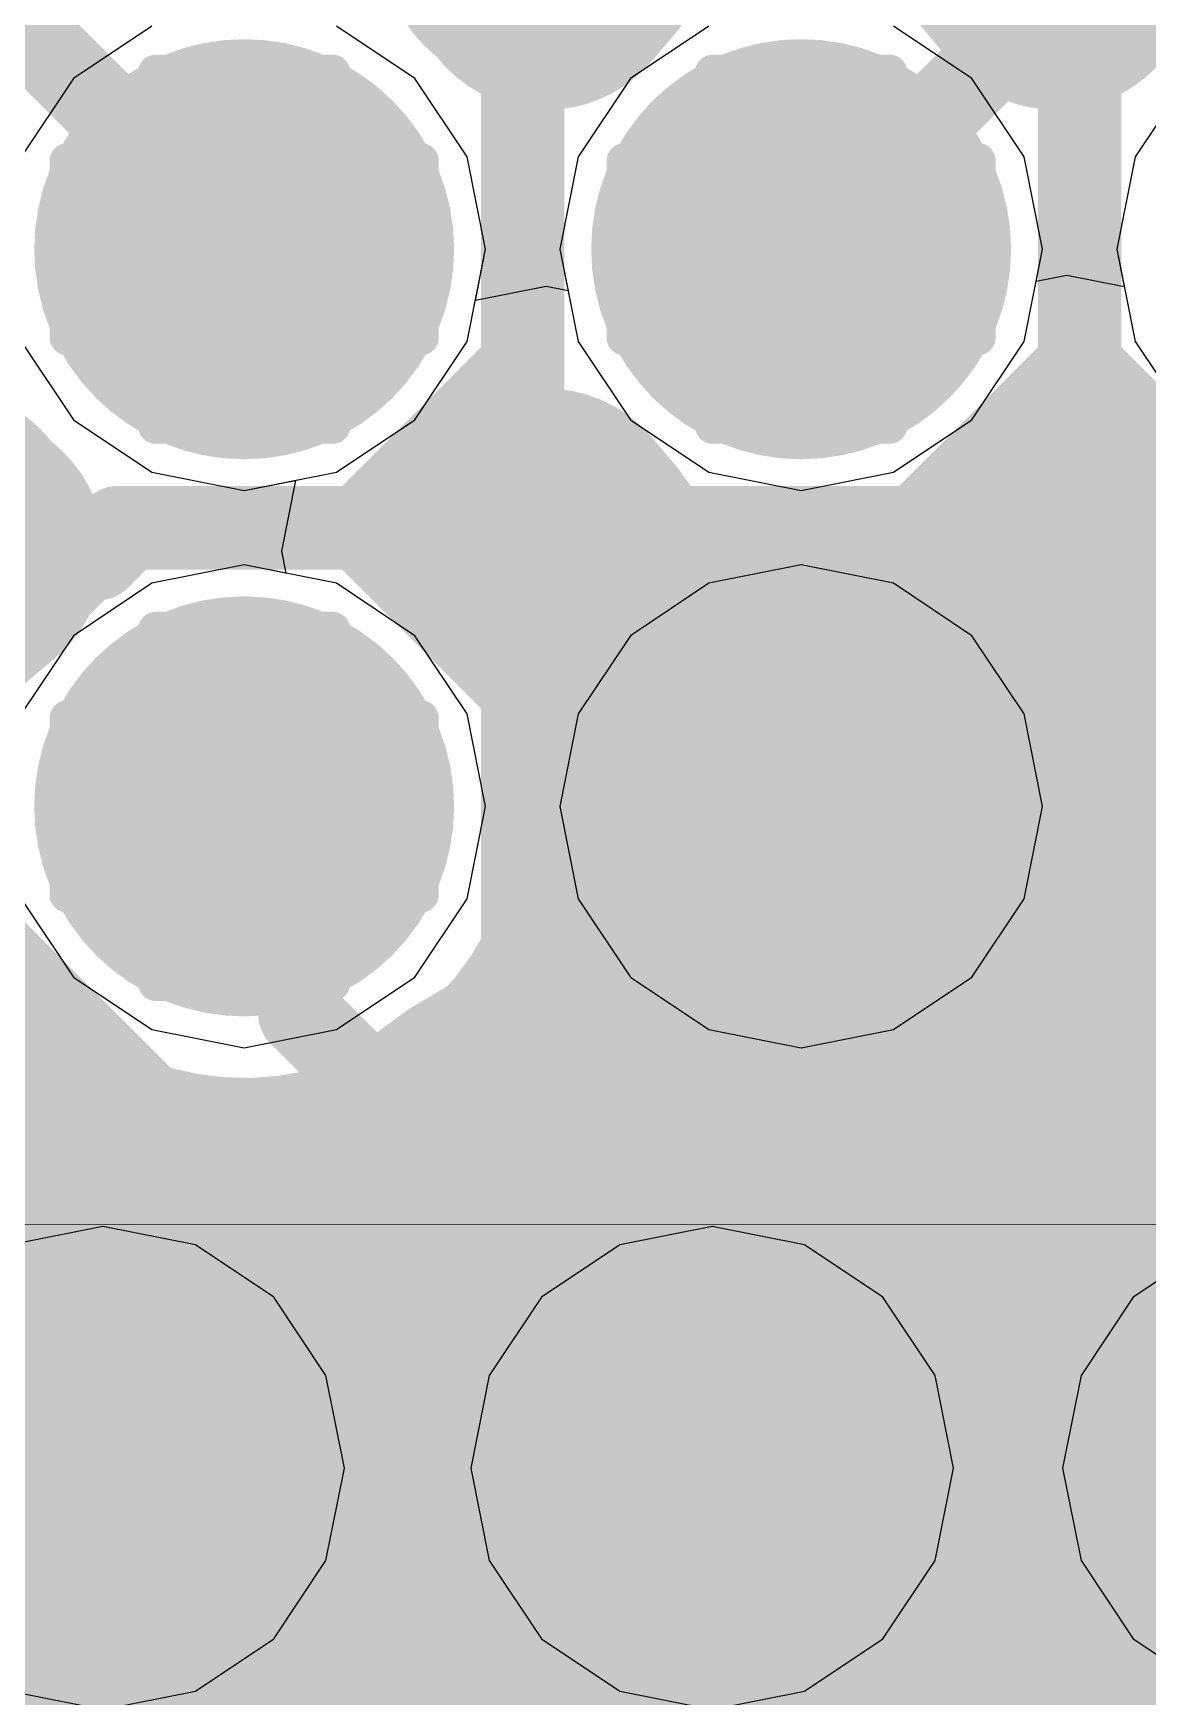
# Model space of a CAD drawing. Header units: millimetres. Extents: x 13 to 259, y -2 to 326.
# Drawn here: x 111.5 to 113.101, y 96.322 to 98.71 of the extents above; entities that cross this region are included whole.
import ezdxf

# ---------------------------------------------------------------- set-up
doc = ezdxf.new("R2010")
doc.units = ezdxf.units.MM
for name, color, linetype in [('BottomLayer', 5, 'Continuous'), ('BottomPaste', 16, 'Continuous'), ('BottomSolder', 6, 'Continuous'), ('ConnectLayer', 7, 'Continuous'), ('DrillDrawing', 1, 'Continuous'), ('Mechanical14', 56, 'Continuous'), ('Mechanical16', 56, 'Continuous'), ('MidLayer1', 16, 'Continuous'), ('MidLayer2', 76, 'Continuous'), ('MidLayer3', 90, 'Continuous'), ('MidLayer4', 156, 'Continuous'), ('MidLayer5', 130, 'Continuous'), ('MidLayer6', 216, 'Continuous'), ('MultiLayer', 9, 'Continuous'), ('TopLayer', 1, 'Continuous'), ('TopOverlay', 2, 'Continuous'), ('TopPaste', 8, 'Continuous'), ('TopSolder', 216, 'Continuous')]:
    doc.layers.add(name, color=color, linetype=linetype)

# ---------------------------------------------------------------- blocks, each defined once
blk = doc.blocks.new('CAPC0603X33N_B_19')
at = {"layer": 'BottomLayer'}
for points in [[(-0.575, -0.2), (-0.125, -0.2), (-0.575, 0.2), (-0.125, 0.2)], [(0.125, -0.2), (0.575, -0.2), (0.125, 0.2), (0.575, 0.2)]]:
    blk.add_solid(points, dxfattribs=at)
at = {"layer": 'BottomPaste'}
for points in [[(-0.575, -0.2), (-0.125, -0.2), (-0.575, 0.2), (-0.125, 0.2)], [(0.125, -0.2), (0.575, -0.2), (0.125, 0.2), (0.575, 0.2)]]:
    blk.add_solid(points, dxfattribs=at)
at = {"layer": 'BottomSolder'}
for points in [[(-0.6766, -0.3016), (-0.0234, -0.3016), (-0.6766, 0.3016), (-0.0234, 0.3016)], [(0.0234, -0.3016), (0.6766, -0.3016), (0.0234, 0.3016), (0.6766, 0.3016)]]:
    blk.add_solid(points, dxfattribs=at)
at = {"layer": 'Mechanical14', "const_width": 0.1}
for points in [[(-0.65, 0.25), (-0.65, -0.25)], [(0.65, 0.25), (-0.65, 0.25)], [(0.65, 0.25), (0.65, -0.25)], [(0.65, -0.25), (-0.65, -0.25)]]:
    blk.add_lwpolyline(points, dxfattribs=at)
at = {"layer": 'Mechanical14', "const_width": 0.05}
for points in [[(-0.675, 0.25, 1), (-0.625, 0.25, 1)], [(-0.675, 0.25, 1), (-0.625, 0.25, 1)], [(0.625, 0.25, 1), (0.675, 0.25, 1)], [(0.625, 0.25, 1), (0.675, 0.25, 1)], [(-0.675, -0.25, 1), (-0.625, -0.25, 1)], [(-0.675, -0.25, 1), (-0.625, -0.25, 1)], [(0.625, -0.25, 1), (0.675, -0.25, 1)], [(0.625, -0.25, 1), (0.675, -0.25, 1)]]:
    blk.add_lwpolyline(points, format="xyb", close=True, dxfattribs=at)
at = {"layer": 'Mechanical16', "const_width": 0.05}
for points in [[(-0.75, 0.35), (-0.75, -0.35)], [(0.75, 0.35), (-0.75, 0.35)], [(0.75, 0.35), (0.75, -0.35)], [(0, 0.3), (0, -0.3)], [(0.3, 0), (-0.3, 0)], [(0.75, -0.35), (-0.75, -0.35)]]:
    blk.add_lwpolyline(points, dxfattribs=at)
at = {"layer": 'Mechanical16', "const_width": 0.025}
for points in [[(-0.7625, 0.35, 1), (-0.7375, 0.35, 1)], [(-0.7625, 0.35, 1), (-0.7375, 0.35, 1)], [(0.7375, 0.35, 1), (0.7625, 0.35, 1)], [(0.7375, 0.35, 1), (0.7625, 0.35, 1)], [(-0.0125, 0.3, 1), (0.0125, 0.3, 1)], [(-0.3125, 0, 1), (-0.2875, 0, 1)], [(0.2875, 0, 1), (0.3125, 0, 1)], [(-0.0125, -0.3, 1), (0.0125, -0.3, 1)], [(-0.7625, -0.35, 1), (-0.7375, -0.35, 1)], [(-0.7625, -0.35, 1), (-0.7375, -0.35, 1)], [(0.7375, -0.35, 1), (0.7625, -0.35, 1)], [(0.7375, -0.35, 1), (0.7625, -0.35, 1)]]:
    blk.add_lwpolyline(points, format="xyb", close=True, dxfattribs=at)
blk = doc.blocks.new('CAPC1005X55N_B_20')
at = {"layer": 'BottomLayer'}
for points in [[(-0.76, -0.31), (-0.14, -0.31), (-0.76, 0.31), (-0.14, 0.31)], [(0.14, -0.31), (0.76, -0.31), (0.14, 0.31), (0.76, 0.31)]]:
    blk.add_solid(points, dxfattribs=at)
at = {"layer": 'BottomPaste'}
for points in [[(-0.76, -0.31), (-0.14, -0.31), (-0.76, 0.31), (-0.14, 0.31)], [(0.14, -0.31), (0.76, -0.31), (0.14, 0.31), (0.76, 0.31)]]:
    blk.add_solid(points, dxfattribs=at)
at = {"layer": 'BottomSolder'}
for points in [[(-0.8616, -0.4116), (-0.0384, -0.4116), (-0.8616, 0.4116), (-0.0384, 0.4116)], [(0.0384, -0.4116), (0.8616, -0.4116), (0.0384, 0.4116), (0.8616, 0.4116)]]:
    blk.add_solid(points, dxfattribs=at)
at = {"layer": 'Mechanical14', "const_width": 0.1}
for points in [[(-0.5249, 0.2749), (0.5251, 0.2749)], [(-0.5249, 0.2749), (-0.5249, -0.2751)], [(0.5251, 0.2749), (0.5251, -0.2751)], [(-0.5249, -0.2751), (0.5251, -0.2751)]]:
    blk.add_lwpolyline(points, dxfattribs=at)
at = {"layer": 'Mechanical14', "const_width": 0.05}
for points in [[(-0.5499, 0.2749, 1), (-0.5, 0.2749, 1)], [(-0.5499, 0.2749, 1), (-0.5, 0.2749, 1)], [(0.5001, 0.2749, 1), (0.55, 0.2749, 1)], [(0.5001, 0.2749, 1), (0.55, 0.2749, 1)], [(-0.5499, -0.2751, 1), (-0.5, -0.2751, 1)], [(-0.5499, -0.2751, 1), (-0.5, -0.2751, 1)], [(0.5001, -0.2751, 1), (0.55, -0.2751, 1)], [(0.5001, -0.2751, 1), (0.55, -0.2751, 1)]]:
    blk.add_lwpolyline(points, format="xyb", close=True, dxfattribs=at)
at = {"layer": 'Mechanical16', "const_width": 0.05}
for points in [[(0, 0.5), (0, -0.5)], [(-0.91, 0.46), (0.91, 0.46)], [(-0.91, 0.46), (-0.91, -0.46)], [(0.91, 0.46), (0.91, -0.46)], [(-0.5, 0), (0.5, 0)], [(-0.91, -0.46), (0.91, -0.46)]]:
    blk.add_lwpolyline(points, dxfattribs=at)
at = {"layer": 'Mechanical16', "const_width": 0.025}
for points in [[(-0.0125, 0.5, 1), (0.0125, 0.5, 1)], [(-0.9225, 0.46, 1), (-0.8975, 0.46, 1)], [(-0.9225, 0.46, 1), (-0.8975, 0.46, 1)], [(0.8975, 0.46, 1), (0.9225, 0.46, 1)], [(0.8975, 0.46, 1), (0.9225, 0.46, 1)], [(-0.5125, 0, 1), (-0.4875, 0, 1)], [(0.4875, 0, 1), (0.5125, 0, 1)], [(-0.9225, -0.46, 1), (-0.8975, -0.46, 1)], [(-0.9225, -0.46, 1), (-0.8975, -0.46, 1)], [(0.8975, -0.46, 1), (0.9225, -0.46, 1)], [(0.8975, -0.46, 1), (0.9225, -0.46, 1)], [(-0.0125, -0.5, 1), (0.0125, -0.5, 1)]]:
    blk.add_lwpolyline(points, format="xyb", close=True, dxfattribs=at)
blk = doc.blocks.new('CAPC1005X55N_B_130')
at = {"layer": 'BottomLayer'}
for points in [[(-0.76, -0.31), (-0.14, -0.31), (-0.76, 0.31), (-0.14, 0.31)], [(0.14, -0.31), (0.76, -0.31), (0.14, 0.31), (0.76, 0.31)]]:
    blk.add_solid(points, dxfattribs=at)
at = {"layer": 'BottomPaste'}
for points in [[(-0.76, -0.31), (-0.14, -0.31), (-0.76, 0.31), (-0.14, 0.31)], [(0.14, -0.31), (0.76, -0.31), (0.14, 0.31), (0.76, 0.31)]]:
    blk.add_solid(points, dxfattribs=at)
at = {"layer": 'BottomSolder'}
for points in [[(-0.8616, -0.4116), (-0.0384, -0.4116), (-0.8616, 0.4116), (-0.0384, 0.4116)], [(0.0384, -0.4116), (0.8616, -0.4116), (0.0384, 0.4116), (0.8616, 0.4116)]]:
    blk.add_solid(points, dxfattribs=at)
at = {"layer": 'Mechanical14', "const_width": 0.1}
for points in [[(-0.5249, 0.2749), (0.5251, 0.2749)], [(-0.5249, 0.2749), (-0.5249, -0.2751)], [(0.5251, 0.2749), (0.5251, -0.2751)], [(-0.5249, -0.2751), (0.5251, -0.2751)]]:
    blk.add_lwpolyline(points, dxfattribs=at)
at = {"layer": 'Mechanical14', "const_width": 0.05}
for points in [[(-0.5499, 0.2749, 1), (-0.5, 0.2749, 1)], [(-0.5499, 0.2749, 1), (-0.5, 0.2749, 1)], [(0.5001, 0.2749, 1), (0.55, 0.2749, 1)], [(0.5001, 0.2749, 1), (0.55, 0.2749, 1)], [(-0.5499, -0.2751, 1), (-0.5, -0.2751, 1)], [(-0.5499, -0.2751, 1), (-0.5, -0.2751, 1)], [(0.5001, -0.2751, 1), (0.55, -0.2751, 1)], [(0.5001, -0.2751, 1), (0.55, -0.2751, 1)]]:
    blk.add_lwpolyline(points, format="xyb", close=True, dxfattribs=at)
at = {"layer": 'Mechanical16', "const_width": 0.05}
for points in [[(0, 0.5), (0, -0.5)], [(-0.91, 0.46), (0.91, 0.46)], [(-0.91, 0.46), (-0.91, -0.46)], [(0.91, 0.46), (0.91, -0.46)], [(-0.5, 0), (0.5, 0)], [(-0.91, -0.46), (0.91, -0.46)]]:
    blk.add_lwpolyline(points, dxfattribs=at)
at = {"layer": 'Mechanical16', "const_width": 0.025}
for points in [[(-0.0125, 0.5, 1), (0.0125, 0.5, 1)], [(-0.9225, 0.46, 1), (-0.8975, 0.46, 1)], [(-0.9225, 0.46, 1), (-0.8975, 0.46, 1)], [(0.8975, 0.46, 1), (0.9225, 0.46, 1)], [(0.8975, 0.46, 1), (0.9225, 0.46, 1)], [(-0.5125, 0, 1), (-0.4875, 0, 1)], [(0.4875, 0, 1), (0.5125, 0, 1)], [(-0.9225, -0.46, 1), (-0.8975, -0.46, 1)], [(-0.9225, -0.46, 1), (-0.8975, -0.46, 1)], [(0.8975, -0.46, 1), (0.9225, -0.46, 1)], [(0.8975, -0.46, 1), (0.9225, -0.46, 1)], [(-0.0125, -0.5, 1), (0.0125, -0.5, 1)]]:
    blk.add_lwpolyline(points, format="xyb", close=True, dxfattribs=at)
blk = doc.blocks.new('CAPC1005X55N_B_131')
at = {"layer": 'BottomLayer'}
for points in [[(-0.76, -0.31), (-0.14, -0.31), (-0.76, 0.31), (-0.14, 0.31)], [(0.14, -0.31), (0.76, -0.31), (0.14, 0.31), (0.76, 0.31)]]:
    blk.add_solid(points, dxfattribs=at)
at = {"layer": 'BottomPaste'}
for points in [[(-0.76, -0.31), (-0.14, -0.31), (-0.76, 0.31), (-0.14, 0.31)], [(0.14, -0.31), (0.76, -0.31), (0.14, 0.31), (0.76, 0.31)]]:
    blk.add_solid(points, dxfattribs=at)
at = {"layer": 'BottomSolder'}
for points in [[(-0.8616, -0.4116), (-0.0384, -0.4116), (-0.8616, 0.4116), (-0.0384, 0.4116)], [(0.0384, -0.4116), (0.8616, -0.4116), (0.0384, 0.4116), (0.8616, 0.4116)]]:
    blk.add_solid(points, dxfattribs=at)
at = {"layer": 'Mechanical14', "const_width": 0.1}
for points in [[(-0.5249, 0.2749), (0.5251, 0.2749)], [(-0.5249, 0.2749), (-0.5249, -0.2751)], [(0.5251, 0.2749), (0.5251, -0.2751)], [(-0.5249, -0.2751), (0.5251, -0.2751)]]:
    blk.add_lwpolyline(points, dxfattribs=at)
at = {"layer": 'Mechanical14', "const_width": 0.05}
for points in [[(-0.5499, 0.2749, 1), (-0.5, 0.2749, 1)], [(-0.5499, 0.2749, 1), (-0.5, 0.2749, 1)], [(0.5001, 0.2749, 1), (0.55, 0.2749, 1)], [(0.5001, 0.2749, 1), (0.55, 0.2749, 1)], [(-0.5499, -0.2751, 1), (-0.5, -0.2751, 1)], [(-0.5499, -0.2751, 1), (-0.5, -0.2751, 1)], [(0.5001, -0.2751, 1), (0.55, -0.2751, 1)], [(0.5001, -0.2751, 1), (0.55, -0.2751, 1)]]:
    blk.add_lwpolyline(points, format="xyb", close=True, dxfattribs=at)
at = {"layer": 'Mechanical16', "const_width": 0.05}
for points in [[(0, 0.5), (0, -0.5)], [(-0.91, 0.46), (0.91, 0.46)], [(-0.91, 0.46), (-0.91, -0.46)], [(0.91, 0.46), (0.91, -0.46)], [(-0.5, 0), (0.5, 0)], [(-0.91, -0.46), (0.91, -0.46)]]:
    blk.add_lwpolyline(points, dxfattribs=at)
at = {"layer": 'Mechanical16', "const_width": 0.025}
for points in [[(-0.0125, 0.5, 1), (0.0125, 0.5, 1)], [(-0.9225, 0.46, 1), (-0.8975, 0.46, 1)], [(-0.9225, 0.46, 1), (-0.8975, 0.46, 1)], [(0.8975, 0.46, 1), (0.9225, 0.46, 1)], [(0.8975, 0.46, 1), (0.9225, 0.46, 1)], [(-0.5125, 0, 1), (-0.4875, 0, 1)], [(0.4875, 0, 1), (0.5125, 0, 1)], [(-0.9225, -0.46, 1), (-0.8975, -0.46, 1)], [(-0.9225, -0.46, 1), (-0.8975, -0.46, 1)], [(0.8975, -0.46, 1), (0.9225, -0.46, 1)], [(0.8975, -0.46, 1), (0.9225, -0.46, 1)], [(-0.0125, -0.5, 1), (0.0125, -0.5, 1)]]:
    blk.add_lwpolyline(points, format="xyb", close=True, dxfattribs=at)
blk = doc.blocks.new('BGA144C80P12X12_1000X1000X170_150')
at = {"layer": 'Mechanical14', "const_width": 0.1}
blk.add_lwpolyline([(5, -5), (5, 5)], dxfattribs=at)
at = {"layer": 'TopLayer', "const_width": 0.2}
for points in [[(3.5, -1.2, 1), (3.7, -1.2, 1)], [(4.3, -1.2, 1), (4.5, -1.2, 1)], [(3.5, -2, 1), (3.7, -2, 1)], [(4.3, -2, 1), (4.5, -2, 1)]]:
    blk.add_lwpolyline(points, format="xyb", close=True, dxfattribs=at)
at = {"layer": 'TopOverlay'}
for const_width in [0.2, 0.001]:
    blk.add_lwpolyline([(5, -5), (5, 5)], dxfattribs=dict(at, const_width=const_width))
at = {"layer": 'TopPaste', "const_width": 0.2}
for points in [[(3.5, -1.2, 1), (3.7, -1.2, 1)], [(4.3, -1.2, 1), (4.5, -1.2, 1)], [(3.5, -2, 1), (3.7, -2, 1)], [(4.3, -2, 1), (4.5, -2, 1)]]:
    blk.add_lwpolyline(points, format="xyb", close=True, dxfattribs=at)
at = {"layer": 'TopSolder', "const_width": 0.3016}
for points in [[(3.4492, -1.2, 1), (3.7508, -1.2, 1)], [(4.2492, -1.2, 1), (4.5508, -1.2, 1)], [(3.4492, -2, 1), (3.7508, -2, 1)], [(4.2492, -2, 1), (4.5508, -2, 1)]]:
    blk.add_lwpolyline(points, format="xyb", close=True, dxfattribs=at)

msp = doc.modelspace()

# ---------------------------------------------------------------- linework, layer by layer
at = {"layer": 'BottomLayer', "const_width": 0.25}
for points in [[(111.6778, 98.4, 1), (111.9278, 98.4, 1)], [(112.4778, 98.4, 1), (112.7278, 98.4, 1)], [(111.6778, 97.6, 1), (111.9278, 97.6, 1)], [(112.4778, 97.6, 1), (112.7278, 97.6, 1)], [(111.475, 96.65, 1), (111.725, 96.65, 1)], [(112.35, 96.65, 1), (112.6, 96.65, 1)], [(113.2, 96.65, 1), (113.45, 96.65, 1)]]:
    msp.add_lwpolyline(points, format="xyb", close=True, dxfattribs=at)
at = {"layer": 'ConnectLayer'}
for p, q in [((111.6702, 98.7203), (111.5577, 98.6451)), ((111.6702, 98.7203), (111.5577, 98.6451)), ((112.048, 98.6451), (111.9355, 98.7203)), ((112.048, 98.6451), (111.9355, 98.7203)), ((112.4702, 98.7203), (112.3577, 98.6451)), ((112.4702, 98.7203), (112.3577, 98.6451)), ((112.848, 98.6451), (112.7355, 98.7203)), ((112.848, 98.6451), (112.7355, 98.7203)), ((111.5577, 98.6451), (111.4826, 98.5327)), ((111.5577, 98.6451), (111.4826, 98.5327)), ((112.1231, 98.5327), (112.048, 98.6451)), ((112.1231, 98.5327), (112.048, 98.6451)), ((112.3577, 98.6451), (112.2826, 98.5327)), ((112.3577, 98.6451), (112.2826, 98.5327)), ((112.9231, 98.5327), (112.848, 98.6451)), ((112.9231, 98.5327), (112.848, 98.6451)), ((113.1577, 98.6451), (113.0826, 98.5327)), ((113.1577, 98.6451), (113.0826, 98.5327)), ((112.1495, 98.4), (112.1231, 98.5327)), ((112.1495, 98.4), (112.1231, 98.5327)), ((112.2826, 98.5327), (112.2562, 98.4)), ((112.2826, 98.5327), (112.2562, 98.4)), ((112.9495, 98.4), (112.9231, 98.5327)), ((112.9495, 98.4), (112.9231, 98.5327)), ((113.0826, 98.5327), (113.0562, 98.4)), ((113.0826, 98.5327), (113.0562, 98.4)), ((112.1231, 98.2673), (112.1495, 98.4)), ((112.1349, 98.3264), (112.1495, 98.4)), ((112.2562, 98.4), (112.2826, 98.2673)), ((112.2562, 98.4), (112.268, 98.3404)), ((112.9231, 98.2673), (112.9495, 98.4)), ((112.9403, 98.3537), (112.9495, 98.4)), ((113.0562, 98.4), (113.0826, 98.2673)), ((113.0562, 98.4), (113.0669, 98.346)), ((112.9843, 98.3625), (112.9403, 98.3537)), ((113.0669, 98.346), (112.9843, 98.3625)), ((112.2365, 98.3467), (112.1349, 98.3264)), ((112.268, 98.3404), (112.2365, 98.3467)), ((111.4826, 98.2673), (111.5577, 98.1549)), ((111.4826, 98.2673), (111.5577, 98.1549)), ((112.048, 98.1549), (112.1231, 98.2673)), ((112.2826, 98.2673), (112.3577, 98.1549)), ((112.848, 98.1549), (112.9231, 98.2673)), ((113.0826, 98.2673), (113.1577, 98.1549)), ((111.5577, 98.1549), (111.6702, 98.0797)), ((111.5577, 98.1549), (111.6702, 98.0797)), ((111.9355, 98.0797), (112.048, 98.1549)), ((112.3577, 98.1549), (112.4702, 98.0797)), ((112.7355, 98.0797), (112.848, 98.1549)), ((111.6702, 98.0797), (111.8028, 98.0534)), ((111.6702, 98.0797), (111.8028, 98.0534)), ((111.8028, 98.0534), (111.9355, 98.0797)), ((112.4702, 98.0797), (112.6028, 98.0534)), ((112.6028, 98.0534), (112.7355, 98.0797)), ((111.8028, 98.0534), (111.8764, 98.068)), ((111.8764, 98.068), (111.8562, 97.9663)), ((111.8562, 97.9663), (111.8624, 97.9348)), ((111.8028, 97.9467), (111.6702, 97.9203)), ((111.8028, 97.9467), (111.6702, 97.9203)), ((111.9355, 97.9203), (111.8028, 97.9467)), ((111.8624, 97.9348), (111.8028, 97.9467)), ((112.6028, 97.9467), (112.4702, 97.9203)), ((112.7355, 97.9203), (112.6028, 97.9467)), ((111.6702, 97.9203), (111.5577, 97.8451)), ((111.6702, 97.9203), (111.5577, 97.8451)), ((112.048, 97.8451), (111.9355, 97.9203)), ((112.4702, 97.9203), (112.3577, 97.8451)), ((112.848, 97.8451), (112.7355, 97.9203)), ((111.5577, 97.8451), (111.4826, 97.7327)), ((111.5577, 97.8451), (111.4826, 97.7327)), ((112.1231, 97.7327), (112.048, 97.8451)), ((112.3577, 97.8451), (112.2826, 97.7327)), ((112.9231, 97.7327), (112.848, 97.8451)), ((112.1495, 97.6), (112.1231, 97.7327)), ((112.2826, 97.7327), (112.2562, 97.6)), ((112.9495, 97.6), (112.9231, 97.7327)), ((112.1231, 97.4674), (112.1495, 97.6)), ((112.2562, 97.6), (112.2826, 97.4674)), ((112.9231, 97.4674), (112.9495, 97.6)), ((111.4826, 97.4674), (111.5577, 97.3549)), ((112.048, 97.3549), (112.1231, 97.4674)), ((112.2826, 97.4674), (112.3577, 97.3549)), ((112.848, 97.3549), (112.9231, 97.4674)), ((111.5577, 97.3549), (111.6702, 97.2797)), ((111.9355, 97.2797), (112.048, 97.3549)), ((112.3577, 97.3549), (112.4702, 97.2797)), ((112.7355, 97.2797), (112.848, 97.3549)), ((111.6702, 97.2797), (111.8028, 97.2534)), ((111.8028, 97.2534), (111.9355, 97.2797)), ((112.4702, 97.2797), (112.6028, 97.2534)), ((112.6028, 97.2534), (112.7355, 97.2797)), ((111.6, 96.9967), (111.4674, 96.9703)), ((111.7327, 96.9703), (111.6, 96.9967)), ((112.475, 96.9967), (112.3424, 96.9703)), ((112.6077, 96.9703), (112.475, 96.9967)), ((111.8452, 96.8951), (111.7327, 96.9703)), ((112.3424, 96.9703), (112.2299, 96.8951)), ((112.7202, 96.8951), (112.6077, 96.9703)), ((113.1924, 96.9703), (113.0799, 96.8951)), ((111.9203, 96.7827), (111.8452, 96.8951)), ((112.2299, 96.8951), (112.1548, 96.7827)), ((112.7953, 96.7827), (112.7202, 96.8951)), ((113.0799, 96.8951), (113.0048, 96.7827)), ((111.9467, 96.65), (111.9203, 96.7827)), ((112.1548, 96.7827), (112.1284, 96.65)), ((112.8217, 96.65), (112.7953, 96.7827)), ((113.0048, 96.7827), (112.9784, 96.65)), ((111.9203, 96.5174), (111.9467, 96.65)), ((112.1284, 96.65), (112.1548, 96.5173)), ((112.7953, 96.5173), (112.8217, 96.65)), ((112.9784, 96.65), (113.0048, 96.5173)), ((111.8452, 96.4049), (111.9203, 96.5174)), ((112.1548, 96.5173), (112.2299, 96.4049)), ((112.7202, 96.4049), (112.7953, 96.5173)), ((113.0048, 96.5173), (113.0799, 96.4049)), ((111.7327, 96.3297), (111.8452, 96.4049)), ((112.2299, 96.4049), (112.3424, 96.3297)), ((112.6077, 96.3297), (112.7202, 96.4049)), ((113.0799, 96.4049), (113.1924, 96.3297)), ((111.4674, 96.3297), (111.6, 96.3034)), ((111.6, 96.3034), (111.7327, 96.3297)), ((112.3424, 96.3297), (112.475, 96.3034)), ((112.475, 96.3034), (112.6077, 96.3297))]:
    msp.add_line(p, q, dxfattribs=at)
at = {"layer": 'ConnectLayer', "const_width": 0.4}
for points in [[(112.2028, 98.8337, -0.061998), (112.3214, 98.9185)], [(112.2028, 98.8337, -0.061998), (112.3214, 98.9185)], [(112.3214, 98.9185, -0.061998), (112.2365, 98.8)], [(112.3214, 98.9185, -0.061998), (112.2365, 98.8)], [(112.8843, 98.9185, -0.061998), (113.0028, 98.8337)], [(112.9691, 98.8, -0.061998), (112.8843, 98.9185)], [(112.9691, 98.8, -0.061998), (112.8843, 98.9185)], [(112.8843, 98.9185, -0.061998), (113.0028, 98.8337)], [(112.8843, 97.8815, -0.071303), (112.9843, 98.0158)], [(111.2843, 97.8815, -0.062001), (111.3691, 98)], [(111.2843, 97.8815, -0.062001), (111.3691, 98)], [(112.2365, 98, -0.062), (112.3214, 97.8815)], [(113.0365, 98, -0.062), (113.1214, 97.8815)], [(113.0365, 98, -0.062), (113.1214, 97.8815)], [(113.0186, 97.9814, -0.071303), (112.8843, 97.8815)], [(111.4028, 97.9663, -0.062001), (111.2843, 97.8815)], [(111.4028, 97.9663, -0.062001), (111.2843, 97.8815)], [(112.3214, 97.8815, -0.062), (112.2028, 97.9663)], [(113.1214, 97.8815, -0.062), (113.0028, 97.9663)], [(113.1214, 97.8815, -0.062), (113.0028, 97.9663)], [(111.3739, 97.1949, -0.324208), (111.2843, 97.8815)], [(111.3739, 97.1949, -0.324208), (111.2843, 97.8815)], [(112.8843, 97.8815, -0.253912), (112.3214, 97.8815)], [(112.3214, 97.8815, -0.124972), (112.3928, 97.6)], [(113.5, 97.0181, -0.624729), (112.8843, 97.8815)], [(113.6843, 97.8815, -0.253909), (113.1214, 97.8815)], [(113.1214, 97.8815, -0.124972), (113.1928, 97.6)], [(113.1214, 97.8815, -0.124972), (113.1928, 97.6)], [(113.6843, 97.8815, -0.253909), (113.1214, 97.8815)], [(112.3928, 97.6, -0.653665), (111.4028, 97.1663)], [(113.1928, 97.6, -0.277264), (112.8799, 97.0791)], [(113.1928, 97.6, -0.277264), (112.8799, 97.0791)], [(112.9, 97.0592, -0.434523), (113.7625, 97.0459)], [(112.9, 97.0592, -0.434523), (113.7625, 97.0459)], [(111.1875, 97.0718, -0.09549), (111.3739, 97.1949)], [(111.1875, 97.0718, -0.09549), (111.3739, 97.1949)], [(111.4028, 97.1663, -0.390738), (110.6028, 97.1663)], [(112.0593, 97.0687, -0.073359), (112.1979, 97.1709)], [(112.0593, 97.0687, -0.073359), (112.1979, 97.1709)], [(112.2028, 97.1663, -0.073944), (112.0593, 97.0687)], [(112.2028, 97.1663, -0.073944), (112.0593, 97.0687)], [(111.1875, 96.1718, -0.425614), (112.0375, 96.1459)], [(112.0375, 96.1459, -0.434522), (112.9, 96.1592)], [(112.9, 96.1592, -0.283621), (113.5001, 96.3135)], [(112.0375, 96.2542, -0.42561), (111.1875, 96.2282)], [(112.0375, 96.2542, -0.42561), (111.1875, 96.2282)], [(112.9, 96.2408, -0.434524), (112.0375, 96.2542)], [(112.9, 96.2408, -0.434524), (112.0375, 96.2542)], [(113.7625, 96.2542, -0.434523), (112.9, 96.2408)], [(113.7625, 96.2542, -0.434523), (112.9, 96.2408)], [(111.8689, 96.1248, -0.322341), (111.1875, 96.2282)]]:
    msp.add_lwpolyline(points, format="xyb", dxfattribs=at)
at = {"layer": 'ConnectLayer', "const_width": 0.2}
for points in [[(112.1028, 98.8337, 1), (112.3028, 98.8337, 1)], [(112.1028, 98.8337, 1), (112.3028, 98.8337, 1)], [(112.9028, 98.8337, 1), (113.1028, 98.8337, 1)], [(112.9028, 98.8337, 1), (113.1028, 98.8337, 1)], [(112.1365, 98.8, 1), (112.3365, 98.8, 1)], [(112.1365, 98.8, 1), (112.3365, 98.8, 1)], [(112.8691, 98.8, 1), (113.0691, 98.8, 1)], [(112.8691, 98.8, 1), (113.0691, 98.8, 1)], [(112.8843, 98.0158, 1), (113.0843, 98.0158, 1)], [(111.2691, 98, 1), (111.4691, 98, 1)], [(111.2691, 98, 1), (111.4691, 98, 1)], [(112.1365, 98, 1), (112.3365, 98, 1)], [(112.9365, 98, 1), (113.1365, 98, 1)], [(112.9365, 98, 1), (113.1365, 98, 1)], [(112.9186, 97.9814, 1), (113.1186, 97.9814, 1)], [(111.3028, 97.9663, 1), (111.5028, 97.9663, 1)], [(111.3028, 97.9663, 1), (111.5028, 97.9663, 1)], [(112.1028, 97.9663, 1), (112.3028, 97.9663, 1)], [(112.9028, 97.9663, 1), (113.1028, 97.9663, 1)], [(112.9028, 97.9663, 1), (113.1028, 97.9663, 1)], [(112.2214, 97.8815, 1), (112.4214, 97.8815, 1)], [(112.2214, 97.8815, 1), (112.4214, 97.8815, 1)], [(112.2214, 97.8815, 1), (112.4214, 97.8815, 1)], [(112.2214, 97.8815, 1), (112.4214, 97.8815, 1)], [(112.7843, 97.8815, 1), (112.9843, 97.8815, 1)], [(112.7843, 97.8815, 1), (112.9843, 97.8815, 1)], [(112.7843, 97.8815, 1), (112.9843, 97.8815, 1)], [(112.7843, 97.8815, 1), (112.9843, 97.8815, 1)], [(113.0214, 97.8815, 1), (113.2214, 97.8815, 1)], [(113.0214, 97.8815, 1), (113.2214, 97.8815, 1)], [(113.0214, 97.8815, 1), (113.2214, 97.8815, 1)], [(113.0214, 97.8815, 1), (113.2214, 97.8815, 1)], [(113.0214, 97.8815, 1), (113.2214, 97.8815, 1)], [(113.0214, 97.8815, 1), (113.2214, 97.8815, 1)], [(113.0214, 97.8815, 1), (113.2214, 97.8815, 1)], [(113.0214, 97.8815, 1), (113.2214, 97.8815, 1)], [(112.5242, 97.8104, 1), (112.7242, 97.8104, 1)], [(112.7132, 97.6213, 1), (112.9132, 97.6213, 1)], [(112.2928, 97.6, 1), (112.4928, 97.6, 1)], [(112.2928, 97.6, 1), (112.4928, 97.6, 1)], [(113.0928, 97.6, 1), (113.2928, 97.6, 1)], [(113.0928, 97.6, 1), (113.2928, 97.6, 1)], [(113.0928, 97.6, 1), (113.2928, 97.6, 1)], [(113.0928, 97.6, 1), (113.2928, 97.6, 1)], [(113.1372, 97.6, 1), (113.3372, 97.6, 1)], [(113.1372, 97.6, 1), (113.3372, 97.6, 1)], [(112.7157, 97.5422, 1), (112.9157, 97.5422, 1)], [(113.0195, 97.3151, 1), (113.2195, 97.3151, 1)], [(113.0195, 97.3151, 1), (113.2195, 97.3151, 1)], [(112.2014, 97.2846, 1), (112.4014, 97.2846, 1)], [(113.1067, 97.228, 1), (113.3067, 97.228, 1)], [(113.1067, 97.228, 1), (113.3067, 97.228, 1)], [(111.2739, 97.1949, 1), (111.4739, 97.1949, 1)], [(111.2739, 97.1949, 1), (111.4739, 97.1949, 1)], [(111.2739, 97.1949, 1), (111.4739, 97.1949, 1)], [(111.2739, 97.1949, 1), (111.4739, 97.1949, 1)], [(111.3028, 97.1663, 1), (111.5028, 97.1663, 1)], [(111.3028, 97.1663, 1), (111.5028, 97.1663, 1)], [(112.0979, 97.1709, 1), (112.2979, 97.1709, 1)], [(112.0979, 97.1709, 1), (112.2979, 97.1709, 1)], [(112.1028, 97.1663, 1), (112.3028, 97.1663, 1)], [(112.1028, 97.1663, 1), (112.3028, 97.1663, 1)], [(111.4118, 97.0868, 1), (111.6118, 97.0868, 1)], [(111.9593, 97.0687, 1), (112.1593, 97.0687, 1)], [(111.9593, 97.0687, 1), (112.1593, 97.0687, 1)], [(111.9593, 97.0687, 1), (112.1593, 97.0687, 1)], [(111.9593, 97.0687, 1), (112.1593, 97.0687, 1)], [(112.7799, 97.0791, 1), (112.9799, 97.0791, 1)], [(112.7799, 97.0791, 1), (112.9799, 97.0791, 1)], [(112.8, 97.0592, 1), (113, 97.0592, 1)], [(112.8, 97.0592, 1), (113, 97.0592, 1)], [(113.077, 97.055, 1), (113.277, 97.055, 1)], [(111.6219, 97.0156, 1), (111.8219, 97.0156, 1)], [(111.451, 96.338, 1), (111.651, 96.338, 1)], [(111.5133, 96.3399, 1), (111.7133, 96.3399, 1)], [(112.302, 96.3355, 1), (112.502, 96.3355, 1)], [(112.3619, 96.3399, 1), (112.5619, 96.3399, 1)], [(113.1507, 96.3353, 1), (113.3507, 96.3353, 1)], [(111.9375, 96.2542, 1), (112.1375, 96.2542, 1)], [(111.9375, 96.2542, 1), (112.1375, 96.2542, 1)], [(111.9375, 96.2542, 1), (112.1375, 96.2542, 1)], [(111.9375, 96.2542, 1), (112.1375, 96.2542, 1)], [(112.8, 96.2408, 1), (113, 96.2408, 1)], [(112.8, 96.2408, 1), (113, 96.2408, 1)], [(112.8, 96.2408, 1), (113, 96.2408, 1)], [(112.8, 96.2408, 1), (113, 96.2408, 1)], [(112.8, 96.1592, 1), (113, 96.1592, 1)], [(112.8, 96.1592, 1), (113, 96.1592, 1)], [(111.9375, 96.1459, 1), (112.1375, 96.1459, 1)], [(111.9375, 96.1459, 1), (112.1375, 96.1459, 1)], [(111.7689, 96.1248, 1), (111.9689, 96.1248, 1)], [(111.7689, 96.1248, 1), (111.9689, 96.1248, 1)]]:
    msp.add_lwpolyline(points, format="xyb", close=True, dxfattribs=at)
at = {"layer": 'ConnectLayer', "const_width": 0.4}
for points in [[(112.6242, 97.8104), (112.8132, 97.6213)], [(113.2372, 97.6), (113.6128, 97.6)], [(113.2372, 97.6), (113.6128, 97.6)], [(111.6133, 96.3399), (112.8157, 97.5422)], [(113.1195, 97.3151), (113.2067, 97.228)], [(113.1195, 97.3151), (113.2067, 97.228)], [(112.3014, 97.2846), (113.2507, 96.3353)], [(110.7649, 96.3399), (111.5118, 97.0868)], [(112.4619, 96.3399), (113.177, 97.055)], [(110.8619, 97.0271), (111.551, 96.338)], [(111.7219, 97.0156), (112.402, 96.3355)], [(111.8689, 96.1248), (112.076, 95.9177)]]:
    msp.add_lwpolyline(points, dxfattribs=at)
at = {"layer": 'DrillDrawing', "const_width": 0.0508}
for points in [[(111.6758, 98.527), (111.6758, 98.654)], [(111.6758, 98.654), (111.9298, 98.654)], [(111.9298, 98.527), (111.9298, 98.654)], [(112.4758, 98.527), (112.4758, 98.654)], [(112.4758, 98.654), (112.7298, 98.654)], [(112.7298, 98.527), (112.7298, 98.654)], [(111.5488, 98.273), (111.5488, 98.527)], [(111.5488, 98.527), (111.6758, 98.527)], [(111.9298, 98.527), (112.0568, 98.527)], [(112.0568, 98.273), (112.0568, 98.527)], [(112.3488, 98.273), (112.3488, 98.527)], [(112.3488, 98.527), (112.4758, 98.527)], [(112.7298, 98.527), (112.8568, 98.527)], [(112.8568, 98.273), (112.8568, 98.527)], [(111.5488, 98.273), (111.6758, 98.273)], [(111.6758, 98.146), (111.6758, 98.273)], [(111.9298, 98.273), (112.0568, 98.273)], [(111.9298, 98.146), (111.9298, 98.273)], [(112.3488, 98.273), (112.4758, 98.273)], [(112.4758, 98.146), (112.4758, 98.273)], [(112.7298, 98.273), (112.8568, 98.273)], [(112.7298, 98.146), (112.7298, 98.273)], [(111.6758, 98.146), (111.9298, 98.146)], [(112.4758, 98.146), (112.7298, 98.146)], [(111.6758, 97.727), (111.6758, 97.854)], [(111.6758, 97.854), (111.9298, 97.854)], [(111.9298, 97.727), (111.9298, 97.854)], [(112.4758, 97.727), (112.4758, 97.854)], [(112.4758, 97.854), (112.7298, 97.854)], [(112.7298, 97.727), (112.7298, 97.854)], [(111.5488, 97.473), (111.5488, 97.727)], [(111.5488, 97.727), (111.6758, 97.727)], [(111.9298, 97.727), (112.0568, 97.727)], [(112.0568, 97.473), (112.0568, 97.727)], [(112.3488, 97.473), (112.3488, 97.727)], [(112.3488, 97.727), (112.4758, 97.727)], [(112.7298, 97.727), (112.8568, 97.727)], [(112.8568, 97.473), (112.8568, 97.727)], [(111.5488, 97.473), (111.6758, 97.473)], [(111.6758, 97.346), (111.6758, 97.473)], [(111.9298, 97.473), (112.0568, 97.473)], [(111.9298, 97.346), (111.9298, 97.473)], [(112.3488, 97.473), (112.4758, 97.473)], [(112.4758, 97.346), (112.4758, 97.473)], [(112.7298, 97.473), (112.8568, 97.473)], [(112.7298, 97.346), (112.7298, 97.473)], [(111.6758, 97.346), (111.9298, 97.346)], [(112.4758, 97.346), (112.7298, 97.346)], [(111.473, 96.904), (111.727, 96.904)], [(111.727, 96.777), (111.727, 96.904)], [(112.348, 96.777), (112.348, 96.904)], [(112.348, 96.904), (112.602, 96.904)], [(112.602, 96.777), (112.602, 96.904)], [(111.727, 96.777), (111.854, 96.777)], [(111.854, 96.523), (111.854, 96.777)], [(112.221, 96.523), (112.221, 96.777)], [(112.221, 96.777), (112.348, 96.777)], [(112.602, 96.777), (112.729, 96.777)], [(112.729, 96.523), (112.729, 96.777)], [(113.071, 96.523), (113.071, 96.777)], [(113.071, 96.777), (113.198, 96.777)], [(111.727, 96.523), (111.854, 96.523)], [(111.727, 96.396), (111.727, 96.523)], [(112.221, 96.523), (112.348, 96.523)], [(112.348, 96.396), (112.348, 96.523)], [(112.602, 96.523), (112.729, 96.523)], [(112.602, 96.396), (112.602, 96.523)], [(113.071, 96.523), (113.198, 96.523)], [(111.473, 96.396), (111.727, 96.396)], [(112.348, 96.396), (112.602, 96.396)]]:
    msp.add_lwpolyline(points, dxfattribs=at)
at = {"layer": 'DrillDrawing', "const_width": 0.0254}
for points in [[(111.6631, 98.654, 1), (111.6885, 98.654, 1)], [(111.6631, 98.654, 1), (111.6885, 98.654, 1)], [(111.9171, 98.654, 1), (111.9425, 98.654, 1)], [(111.9171, 98.654, 1), (111.9425, 98.654, 1)], [(112.4631, 98.654, 1), (112.4885, 98.654, 1)], [(112.4631, 98.654, 1), (112.4885, 98.654, 1)], [(112.7171, 98.654, 1), (112.7425, 98.654, 1)], [(112.7171, 98.654, 1), (112.7425, 98.654, 1)], [(111.5361, 98.527, 1), (111.5615, 98.527, 1)], [(111.5361, 98.527, 1), (111.5615, 98.527, 1)], [(111.6631, 98.527, 1), (111.6885, 98.527, 1)], [(111.6631, 98.527, 1), (111.6885, 98.527, 1)], [(111.9171, 98.527, 1), (111.9425, 98.527, 1)], [(111.9171, 98.527, 1), (111.9425, 98.527, 1)], [(112.0441, 98.527, 1), (112.0695, 98.527, 1)], [(112.0441, 98.527, 1), (112.0695, 98.527, 1)], [(112.3361, 98.527, 1), (112.3615, 98.527, 1)], [(112.3361, 98.527, 1), (112.3615, 98.527, 1)], [(112.4631, 98.527, 1), (112.4885, 98.527, 1)], [(112.4631, 98.527, 1), (112.4885, 98.527, 1)], [(112.7171, 98.527, 1), (112.7425, 98.527, 1)], [(112.7171, 98.527, 1), (112.7425, 98.527, 1)], [(112.8441, 98.527, 1), (112.8695, 98.527, 1)], [(112.8441, 98.527, 1), (112.8695, 98.527, 1)], [(111.5361, 98.273, 1), (111.5615, 98.273, 1)], [(111.5361, 98.273, 1), (111.5615, 98.273, 1)], [(111.6631, 98.273, 1), (111.6885, 98.273, 1)], [(111.6631, 98.273, 1), (111.6885, 98.273, 1)], [(111.9171, 98.273, 1), (111.9425, 98.273, 1)], [(111.9171, 98.273, 1), (111.9425, 98.273, 1)], [(112.0441, 98.273, 1), (112.0695, 98.273, 1)], [(112.0441, 98.273, 1), (112.0695, 98.273, 1)], [(112.3361, 98.273, 1), (112.3615, 98.273, 1)], [(112.3361, 98.273, 1), (112.3615, 98.273, 1)], [(112.4631, 98.273, 1), (112.4885, 98.273, 1)], [(112.4631, 98.273, 1), (112.4885, 98.273, 1)], [(112.7171, 98.273, 1), (112.7425, 98.273, 1)], [(112.7171, 98.273, 1), (112.7425, 98.273, 1)], [(112.8441, 98.273, 1), (112.8695, 98.273, 1)], [(112.8441, 98.273, 1), (112.8695, 98.273, 1)], [(111.6631, 98.146, 1), (111.6885, 98.146, 1)], [(111.6631, 98.146, 1), (111.6885, 98.146, 1)], [(111.9171, 98.146, 1), (111.9425, 98.146, 1)], [(111.9171, 98.146, 1), (111.9425, 98.146, 1)], [(112.4631, 98.146, 1), (112.4885, 98.146, 1)], [(112.4631, 98.146, 1), (112.4885, 98.146, 1)], [(112.7171, 98.146, 1), (112.7425, 98.146, 1)], [(112.7171, 98.146, 1), (112.7425, 98.146, 1)], [(111.6631, 97.854, 1), (111.6885, 97.854, 1)], [(111.6631, 97.854, 1), (111.6885, 97.854, 1)], [(111.9171, 97.854, 1), (111.9425, 97.854, 1)], [(111.9171, 97.854, 1), (111.9425, 97.854, 1)], [(112.4631, 97.854, 1), (112.4885, 97.854, 1)], [(112.4631, 97.854, 1), (112.4885, 97.854, 1)], [(112.7171, 97.854, 1), (112.7425, 97.854, 1)], [(112.7171, 97.854, 1), (112.7425, 97.854, 1)], [(111.5361, 97.727, 1), (111.5615, 97.727, 1)], [(111.5361, 97.727, 1), (111.5615, 97.727, 1)], [(111.6631, 97.727, 1), (111.6885, 97.727, 1)], [(111.6631, 97.727, 1), (111.6885, 97.727, 1)], [(111.9171, 97.727, 1), (111.9425, 97.727, 1)], [(111.9171, 97.727, 1), (111.9425, 97.727, 1)], [(112.0441, 97.727, 1), (112.0695, 97.727, 1)], [(112.0441, 97.727, 1), (112.0695, 97.727, 1)], [(112.3361, 97.727, 1), (112.3615, 97.727, 1)], [(112.3361, 97.727, 1), (112.3615, 97.727, 1)], [(112.4631, 97.727, 1), (112.4885, 97.727, 1)], [(112.4631, 97.727, 1), (112.4885, 97.727, 1)], [(112.7171, 97.727, 1), (112.7425, 97.727, 1)], [(112.7171, 97.727, 1), (112.7425, 97.727, 1)], [(112.8441, 97.727, 1), (112.8695, 97.727, 1)], [(112.8441, 97.727, 1), (112.8695, 97.727, 1)], [(111.5361, 97.473, 1), (111.5615, 97.473, 1)], [(111.5361, 97.473, 1), (111.5615, 97.473, 1)], [(111.6631, 97.473, 1), (111.6885, 97.473, 1)], [(111.6631, 97.473, 1), (111.6885, 97.473, 1)], [(111.9171, 97.473, 1), (111.9425, 97.473, 1)], [(111.9171, 97.473, 1), (111.9425, 97.473, 1)], [(112.0441, 97.473, 1), (112.0695, 97.473, 1)], [(112.0441, 97.473, 1), (112.0695, 97.473, 1)], [(112.3361, 97.473, 1), (112.3615, 97.473, 1)], [(112.3361, 97.473, 1), (112.3615, 97.473, 1)], [(112.4631, 97.473, 1), (112.4885, 97.473, 1)], [(112.4631, 97.473, 1), (112.4885, 97.473, 1)], [(112.7171, 97.473, 1), (112.7425, 97.473, 1)], [(112.7171, 97.473, 1), (112.7425, 97.473, 1)], [(112.8441, 97.473, 1), (112.8695, 97.473, 1)], [(112.8441, 97.473, 1), (112.8695, 97.473, 1)], [(111.6631, 97.346, 1), (111.6885, 97.346, 1)], [(111.6631, 97.346, 1), (111.6885, 97.346, 1)], [(111.9171, 97.346, 1), (111.9425, 97.346, 1)], [(111.9171, 97.346, 1), (111.9425, 97.346, 1)], [(112.4631, 97.346, 1), (112.4885, 97.346, 1)], [(112.4631, 97.346, 1), (112.4885, 97.346, 1)], [(112.7171, 97.346, 1), (112.7425, 97.346, 1)], [(112.7171, 97.346, 1), (112.7425, 97.346, 1)], [(111.7143, 96.904, 1), (111.7397, 96.904, 1)], [(111.7143, 96.904, 1), (111.7397, 96.904, 1)], [(112.3353, 96.904, 1), (112.3607, 96.904, 1)], [(112.3353, 96.904, 1), (112.3607, 96.904, 1)], [(112.5893, 96.904, 1), (112.6147, 96.904, 1)], [(112.5893, 96.904, 1), (112.6147, 96.904, 1)], [(111.7143, 96.777, 1), (111.7397, 96.777, 1)], [(111.7143, 96.777, 1), (111.7397, 96.777, 1)], [(111.8413, 96.777, 1), (111.8667, 96.777, 1)], [(111.8413, 96.777, 1), (111.8667, 96.777, 1)], [(112.2083, 96.777, 1), (112.2337, 96.777, 1)], [(112.2083, 96.777, 1), (112.2337, 96.777, 1)], [(112.3353, 96.777, 1), (112.3607, 96.777, 1)], [(112.3353, 96.777, 1), (112.3607, 96.777, 1)], [(112.5893, 96.777, 1), (112.6147, 96.777, 1)], [(112.5893, 96.777, 1), (112.6147, 96.777, 1)], [(112.7163, 96.777, 1), (112.7417, 96.777, 1)], [(112.7163, 96.777, 1), (112.7417, 96.777, 1)], [(113.0583, 96.777, 1), (113.0837, 96.777, 1)], [(113.0583, 96.777, 1), (113.0837, 96.777, 1)], [(111.7143, 96.523, 1), (111.7397, 96.523, 1)], [(111.7143, 96.523, 1), (111.7397, 96.523, 1)], [(111.8413, 96.523, 1), (111.8667, 96.523, 1)], [(111.8413, 96.523, 1), (111.8667, 96.523, 1)], [(112.2083, 96.523, 1), (112.2337, 96.523, 1)], [(112.2083, 96.523, 1), (112.2337, 96.523, 1)], [(112.3353, 96.523, 1), (112.3607, 96.523, 1)], [(112.3353, 96.523, 1), (112.3607, 96.523, 1)], [(112.5893, 96.523, 1), (112.6147, 96.523, 1)], [(112.5893, 96.523, 1), (112.6147, 96.523, 1)], [(112.7163, 96.523, 1), (112.7417, 96.523, 1)], [(112.7163, 96.523, 1), (112.7417, 96.523, 1)], [(113.0583, 96.523, 1), (113.0837, 96.523, 1)], [(113.0583, 96.523, 1), (113.0837, 96.523, 1)], [(111.7143, 96.396, 1), (111.7397, 96.396, 1)], [(111.7143, 96.396, 1), (111.7397, 96.396, 1)], [(112.3353, 96.396, 1), (112.3607, 96.396, 1)], [(112.3353, 96.396, 1), (112.3607, 96.396, 1)], [(112.5893, 96.396, 1), (112.6147, 96.396, 1)], [(112.5893, 96.396, 1), (112.6147, 96.396, 1)]]:
    msp.add_lwpolyline(points, format="xyb", close=True, dxfattribs=at)
at = {"layer": 'MidLayer1', "const_width": 0.2}
for points in [[(111.7028, 98.4, 1), (111.9028, 98.4, 1)], [(112.5028, 98.4, 1), (112.7028, 98.4, 1)], [(111.7028, 97.6, 1), (111.9028, 97.6, 1)], [(112.5028, 97.6, 1), (112.7028, 97.6, 1)], [(111.5, 96.65, 1), (111.7, 96.65, 1)], [(112.375, 96.65, 1), (112.575, 96.65, 1)]]:
    msp.add_lwpolyline(points, format="xyb", close=True, dxfattribs=at)
at = {"layer": 'MidLayer2', "const_width": 0.12}
for points in [[(112.2028, 98.2343), (112.2028, 99.3657)], [(113.0028, 98.2343), (113.0028, 98.8)], [(111.9685, 98), (112.2028, 98.2343)], [(112.7685, 98), (113.0028, 98.2343)], [(111.4028, 97.7818), (111.6211, 98)], [(111.6211, 98), (111.9685, 98)], [(112.2028, 97.7657), (112.4372, 98)], [(112.4372, 98), (112.7685, 98)], [(113.0028, 97.7657), (113.2372, 98)], [(112.2028, 96.9435), (112.2028, 97.7657)], [(113.0028, 96.8935), (113.0028, 97.7657)], [(112.075, 96.8157), (112.2028, 96.9435)], [(112.925, 96.8157), (113.0028, 96.8935)], [(112.075, 95.5843), (112.075, 96.8157)], [(112.925, 95.6343), (112.925, 96.8157)]]:
    msp.add_lwpolyline(points, dxfattribs=at)
at = {"layer": 'MidLayer2'}
for points, const_width in [([(111.7028, 98.4, 1), (111.9028, 98.4, 1)], 0.2), ([(112.5028, 98.4, 1), (112.7028, 98.4, 1)], 0.2), ([(112.1728, 98.2343, 1), (112.2328, 98.2343, 1)], 0.06), ([(112.1728, 98.2343, 1), (112.2328, 98.2343, 1)], 0.06), ([(112.9729, 98.2343, 1), (113.0328, 98.2343, 1)], 0.06), ([(112.9729, 98.2343, 1), (113.0328, 98.2343, 1)], 0.06), ([(111.5911, 98, 1), (111.6511, 98, 1)], 0.06), ([(111.5911, 98, 1), (111.6511, 98, 1)], 0.06), ([(111.9385, 98, 1), (111.9985, 98, 1)], 0.06), ([(111.9385, 98, 1), (111.9985, 98, 1)], 0.06), ([(112.4072, 98, 1), (112.4672, 98, 1)], 0.06), ([(112.4072, 98, 1), (112.4672, 98, 1)], 0.06), ([(112.7385, 98, 1), (112.7985, 98, 1)], 0.06), ([(112.7385, 98, 1), (112.7985, 98, 1)], 0.06), ([(112.1728, 97.7657, 1), (112.2328, 97.7657, 1)], 0.06), ([(112.1728, 97.7657, 1), (112.2328, 97.7657, 1)], 0.06), ([(112.9728, 97.7657, 1), (113.0328, 97.7657, 1)], 0.06), ([(112.9728, 97.7657, 1), (113.0328, 97.7657, 1)], 0.06), ([(111.7028, 97.6, 1), (111.9028, 97.6, 1)], 0.2), ([(112.5028, 97.6, 1), (112.7028, 97.6, 1)], 0.2), ([(112.1728, 96.9435, 1), (112.2328, 96.9435, 1)], 0.06), ([(112.1728, 96.9435, 1), (112.2328, 96.9435, 1)], 0.06), ([(112.9728, 96.8935, 1), (113.0328, 96.8935, 1)], 0.06), ([(112.9728, 96.8935, 1), (113.0328, 96.8935, 1)], 0.06), ([(112.0451, 96.8157, 1), (112.105, 96.8157, 1)], 0.06), ([(112.0451, 96.8157, 1), (112.105, 96.8157, 1)], 0.06), ([(112.8951, 96.8157, 1), (112.955, 96.8157, 1)], 0.06), ([(112.8951, 96.8157, 1), (112.955, 96.8157, 1)], 0.06), ([(111.5, 96.65, 1), (111.7, 96.65, 1)], 0.2), ([(112.375, 96.65, 1), (112.575, 96.65, 1)], 0.2)]:
    msp.add_lwpolyline(points, format="xyb", close=True, dxfattribs=dict(at, const_width=const_width))
at = {"layer": 'MidLayer3', "const_width": 0.12}
for points in [[(112.2028, 97.4343), (112.2028, 102.5657)], [(113.0028, 98.2343), (113.0028, 102)], [(113.0028, 98.2343), (113.2372, 98)], [(111.4028, 97.4343), (112, 96.8371)], [(112.2028, 97.4343), (112.4372, 97.2)], [(112.4372, 97.2), (115.3935, 97.2)], [(112, 96.5593), (112, 96.8371)], [(112, 96.5593), (112.3594, 96.2)]]:
    msp.add_lwpolyline(points, dxfattribs=at)
at = {"layer": 'MidLayer3'}
for points, const_width in [([(111.7028, 98.4, 1), (111.9028, 98.4, 1)], 0.2), ([(112.5028, 98.4, 1), (112.7028, 98.4, 1)], 0.2), ([(112.9728, 98.2343, 1), (113.0328, 98.2343, 1)], 0.06), ([(112.9728, 98.2343, 1), (113.0328, 98.2343, 1)], 0.06), ([(111.7028, 97.6, 1), (111.9028, 97.6, 1)], 0.2), ([(112.5028, 97.6, 1), (112.7028, 97.6, 1)], 0.2), ([(112.1728, 97.4343, 1), (112.2328, 97.4343, 1)], 0.06), ([(112.1728, 97.4343, 1), (112.2328, 97.4343, 1)], 0.06), ([(112.4072, 97.2, 1), (112.4672, 97.2, 1)], 0.06), ([(112.4072, 97.2, 1), (112.4672, 97.2, 1)], 0.06), ([(111.97, 96.8371, 1), (112.03, 96.8371, 1)], 0.06), ([(111.97, 96.8371, 1), (112.03, 96.8371, 1)], 0.06), ([(111.5, 96.65, 1), (111.7, 96.65, 1)], 0.2), ([(112.375, 96.65, 1), (112.575, 96.65, 1)], 0.2), ([(111.97, 96.5593, 1), (112.03, 96.5593, 1)], 0.06), ([(111.97, 96.5593, 1), (112.03, 96.5593, 1)], 0.06)]:
    msp.add_lwpolyline(points, format="xyb", close=True, dxfattribs=dict(at, const_width=const_width))
at = {"layer": 'MidLayer4', "const_width": 0.12}
for points in [[(111.3588, 98.844), (111.8028, 98.4)], [(112.6028, 98.4), (113.0028, 98.8)], [(111.0028, 98.4), (111.4469, 97.956)], [(111.5931, 97.956), (111.6372, 98)], [(111.6372, 98), (111.9685, 98)], [(111.9685, 98), (112.2028, 97.7657)], [(111.4469, 97.956), (111.5931, 97.956)], [(112.2028, 97.4343), (112.2028, 97.7657)], [(111.8028, 97.6), (111.8564, 97.5464)], [(111.8564, 97.4162), (111.8564, 97.5464)], [(111.8564, 97.4162), (111.8829, 97.3897)], [(112.2028, 97.4343), (112.4483, 97.1889)], [(111.8829, 97.3018), (111.8829, 97.3897)], [(111.8829, 97.3018), (112.1723, 97.0123)], [(112.4483, 97.1889), (113.3518, 97.1889)], [(112.1723, 96.9129), (112.1723, 97.0123)], [(112.075, 96.8157), (112.1723, 96.9129)], [(112.075, 96.4843), (112.075, 96.8157)], [(112.075, 96.4843), (112.3594, 96.2)]]:
    msp.add_lwpolyline(points, dxfattribs=at)
at = {"layer": 'MidLayer4'}
for points, const_width in [([(111.7028, 98.4, 1), (111.9028, 98.4, 1)], 0.2), ([(112.5028, 98.4, 1), (112.7028, 98.4, 1)], 0.2), ([(111.7728, 98.4, 1), (111.8328, 98.4, 1)], 0.06), ([(112.5728, 98.4, 1), (112.6328, 98.4, 1)], 0.06), ([(111.6072, 98, 1), (111.6672, 98, 1)], 0.06), ([(111.6072, 98, 1), (111.6672, 98, 1)], 0.06), ([(111.9385, 98, 1), (111.9985, 98, 1)], 0.06), ([(111.9385, 98, 1), (111.9985, 98, 1)], 0.06), ([(111.4169, 97.956, 1), (111.4769, 97.956, 1)], 0.06), ([(111.4169, 97.956, 1), (111.4769, 97.956, 1)], 0.06), ([(111.5631, 97.956, 1), (111.6231, 97.956, 1)], 0.06), ([(111.5631, 97.956, 1), (111.6231, 97.956, 1)], 0.06), ([(112.1729, 97.7657, 1), (112.2328, 97.7657, 1)], 0.06), ([(112.1729, 97.7657, 1), (112.2328, 97.7657, 1)], 0.06), ([(111.7028, 97.6, 1), (111.9028, 97.6, 1)], 0.2), ([(112.5028, 97.6, 1), (112.7028, 97.6, 1)], 0.2), ([(111.7728, 97.6, 1), (111.8328, 97.6, 1)], 0.06), ([(111.8264, 97.5464, 1), (111.8864, 97.5464, 1)], 0.06), ([(111.8264, 97.5464, 1), (111.8864, 97.5464, 1)], 0.06), ([(111.8264, 97.4162, 1), (111.8864, 97.4162, 1)], 0.06), ([(111.8264, 97.4162, 1), (111.8864, 97.4162, 1)], 0.06), ([(112.1729, 97.4343, 1), (112.2328, 97.4343, 1)], 0.06), ([(112.1729, 97.4343, 1), (112.2328, 97.4343, 1)], 0.06), ([(111.8529, 97.3897, 1), (111.9129, 97.3897, 1)], 0.06), ([(111.8529, 97.3897, 1), (111.9129, 97.3897, 1)], 0.06), ([(111.8529, 97.3018, 1), (111.9129, 97.3018, 1)], 0.06), ([(111.8529, 97.3018, 1), (111.9129, 97.3018, 1)], 0.06), ([(112.4183, 97.1889, 1), (112.4783, 97.1889, 1)], 0.06), ([(112.4183, 97.1889, 1), (112.4783, 97.1889, 1)], 0.06), ([(112.1423, 97.0123, 1), (112.2023, 97.0123, 1)], 0.06), ([(112.1423, 97.0123, 1), (112.2023, 97.0123, 1)], 0.06), ([(112.1423, 96.9129, 1), (112.2023, 96.9129, 1)], 0.06), ([(112.1423, 96.9129, 1), (112.2023, 96.9129, 1)], 0.06), ([(112.0451, 96.8157, 1), (112.105, 96.8157, 1)], 0.06), ([(112.0451, 96.8157, 1), (112.105, 96.8157, 1)], 0.06), ([(111.5, 96.65, 1), (111.7, 96.65, 1)], 0.2), ([(112.375, 96.65, 1), (112.575, 96.65, 1)], 0.2), ([(112.0451, 96.4843, 1), (112.105, 96.4843, 1)], 0.06), ([(112.0451, 96.4843, 1), (112.105, 96.4843, 1)], 0.06)]:
    msp.add_lwpolyline(points, format="xyb", close=True, dxfattribs=dict(at, const_width=const_width))
at = {"layer": 'MidLayer5', "const_width": 0.2}
for points in [[(111.7028, 98.4, 1), (111.9028, 98.4, 1)], [(112.5028, 98.4, 1), (112.7028, 98.4, 1)], [(111.7028, 97.6, 1), (111.9028, 97.6, 1)], [(112.5028, 97.6, 1), (112.7028, 97.6, 1)], [(111.5, 96.65, 1), (111.7, 96.65, 1)], [(112.375, 96.65, 1), (112.575, 96.65, 1)]]:
    msp.add_lwpolyline(points, format="xyb", close=True, dxfattribs=at)
at = {"layer": 'MidLayer6', "const_width": 0.2}
for points in [[(111.7028, 98.4, 1), (111.9028, 98.4, 1)], [(112.5028, 98.4, 1), (112.7028, 98.4, 1)], [(111.7028, 97.6, 1), (111.9028, 97.6, 1)], [(112.5028, 97.6, 1), (112.7028, 97.6, 1)], [(111.5, 96.65, 1), (111.7, 96.65, 1)], [(112.375, 96.65, 1), (112.575, 96.65, 1)]]:
    msp.add_lwpolyline(points, format="xyb", close=True, dxfattribs=at)
at = {"layer": 'MultiLayer', "const_width": 0.25}
for points in [[(111.6778, 98.4, 1), (111.9278, 98.4, 1)], [(112.4778, 98.4, 1), (112.7278, 98.4, 1)], [(111.6778, 97.6, 1), (111.9278, 97.6, 1)], [(112.4778, 97.6, 1), (112.7278, 97.6, 1)], [(111.475, 96.65, 1), (111.725, 96.65, 1)], [(112.35, 96.65, 1), (112.6, 96.65, 1)], [(113.2, 96.65, 1), (113.45, 96.65, 1)]]:
    msp.add_lwpolyline(points, format="xyb", close=True, dxfattribs=at)
at = {"layer": 'TopLayer', "const_width": 0.25}
for points in [[(111.6778, 98.4, 1), (111.9278, 98.4, 1)], [(112.4778, 98.4, 1), (112.7278, 98.4, 1)], [(111.6778, 97.6, 1), (111.9278, 97.6, 1)], [(112.4778, 97.6, 1), (112.7278, 97.6, 1)], [(111.475, 96.65, 1), (111.725, 96.65, 1)], [(112.35, 96.65, 1), (112.6, 96.65, 1)], [(113.2, 96.65, 1), (113.45, 96.65, 1)]]:
    msp.add_lwpolyline(points, format="xyb", close=True, dxfattribs=at)

# ---------------------------------------------------------------- block references
for name, p, rotation in [('BGA144C80P12X12_1000X1000X170_150', (113.8028, 102), 270), ('CAPC0603X33N_B_19', (113, 97.6), 180), ('CAPC1005X55N_B_20', (111.6, 96.2), 90), ('CAPC1005X55N_B_130', (112.475, 96.2), 90), ('CAPC1005X55N_B_131', (113.325, 96.2), 90)]:
    msp.add_blockref(name, p, dxfattribs=dict(rotation=rotation))

doc.saveas('drawing.dxf')
